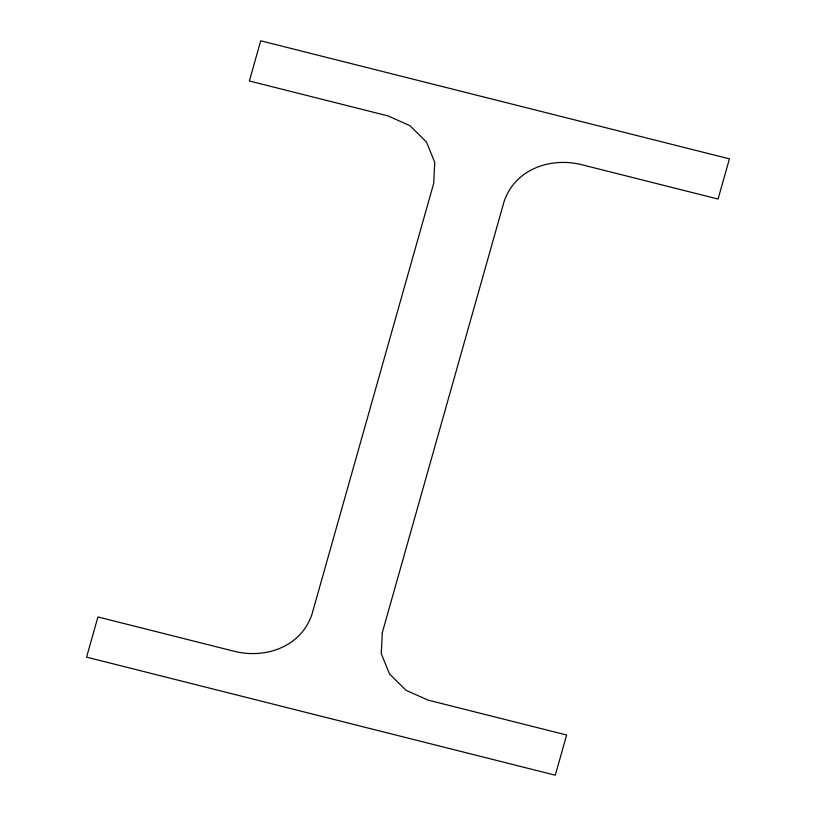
<?xml version="1.0" encoding="UTF-8"?>
<svg xmlns="http://www.w3.org/2000/svg" width="816" height="816" viewBox="0 0 816 816"><rect width="100%" height="100%" fill="white"/><g stroke="black" fill="none" stroke-linecap="round" stroke-linejoin="round"><path stroke-width="1.22" d="M382.306 632.604L381.266 653.759L389.589 674.026L406.021 690.295L428.053 700.108L566.641 735.012L555.288 775.2L86.578 657.145L97.93 616.957L236.518 651.862C267.311 658.42 300.849 646.201 311.804 614.846L433.694 183.396L434.734 162.241L426.411 141.974L409.979 125.705L387.947 115.892L249.359 80.988L260.712 40.8L729.422 158.855L718.07 199.043L579.482 164.138C548.689 157.58 515.151 169.799 504.196 201.154L382.306 632.604"/></g></svg>
